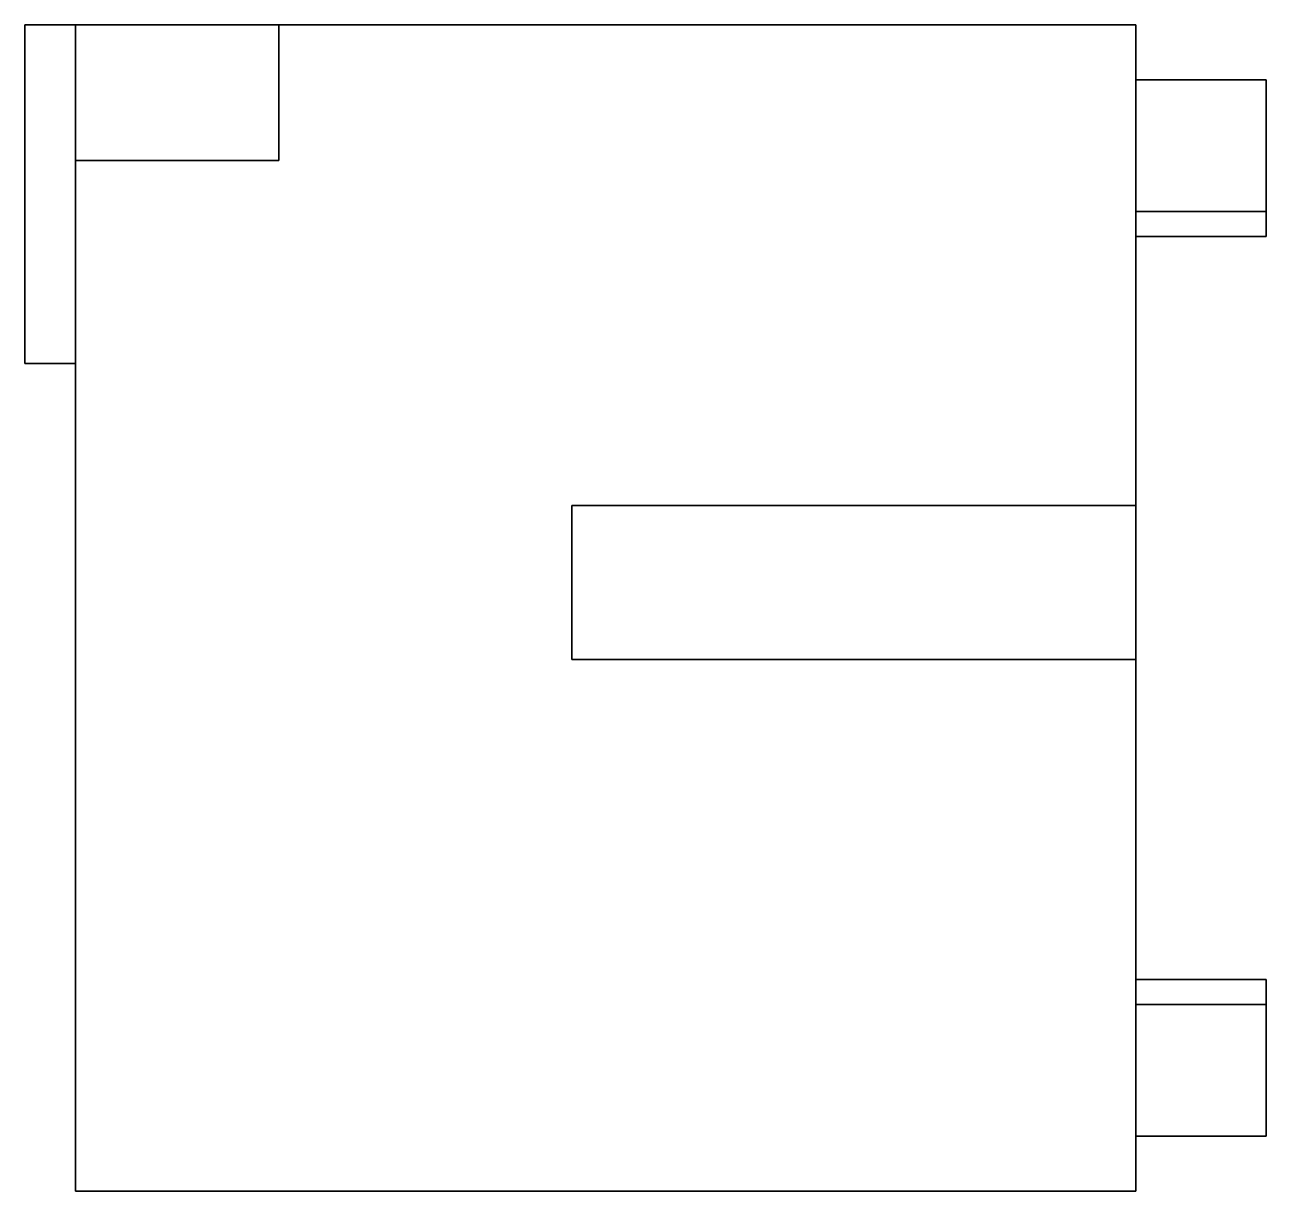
# Model space of a CAD drawing. Extents: x 146 to 1213, y 78 to 979.
# Drawn here: x 275.9 to 349.2, y 179.8 to 248.6 of the extents above; entities that cross this region are included whole.
import ezdxf

# ---------------------------------------------------------------- set-up
doc = ezdxf.new("R2010")
doc.units = 0

msp = doc.modelspace()

# ---------------------------------------------------------------- linework, layer by layer
at = {"color": 7, "lineweight": 35, "ltscale": 0.075}
for p, q in [((278.883, 248.622), (275.883, 248.622)), ((278.883, 228.622), (275.883, 228.622))]:
    msp.add_line(p, q, dxfattribs=at)
at = {"color": 7, "lineweight": 35}
for p, q in [((275.883, 228.622), (275.883, 248.622)), ((290.883, 248.622), (341.483, 248.622)), ((341.483, 248.622), (341.483, 220.24)), ((278.883, 240.622), (278.883, 179.767)), ((308.183, 220.24), (341.483, 220.24)), ((341.483, 211.149), (308.183, 211.149)), ((341.483, 211.149), (341.483, 179.767)), ((278.883, 179.767), (341.483, 179.767))]:
    msp.add_line(p, q, dxfattribs=at)
at = {"color": 7, "lineweight": 35, "ltscale": 0.2}
for p, q in [((278.883, 248.622), (278.883, 240.622)), ((290.883, 248.622), (290.883, 240.622))]:
    msp.add_line(p, q, dxfattribs=at)
at = {"color": 7, "lineweight": 35, "ltscale": 0.3}
for p, q in [((278.883, 248.622), (290.883, 248.622)), ((278.883, 240.622), (290.883, 240.622))]:
    msp.add_line(p, q, dxfattribs=at)
at = {"color": 7, "lineweight": 35, "ltscale": 0.424998}
msp.add_line((278.883, 228.622), (278.883, 245.622), dxfattribs=at)
at = {"color": 7, "lineweight": 35, "ltscale": 0.1925}
for p, q in [((341.483, 245.372), (349.183, 245.372)), ((341.483, 237.599), (349.183, 237.599)), ((341.483, 236.122), (349.183, 236.122)), ((341.483, 192.267), (349.183, 192.267)), ((341.483, 190.791), (349.183, 190.791)), ((341.483, 183.017), (349.183, 183.017))]:
    msp.add_line(p, q, dxfattribs=at)
at = {"color": 7, "lineweight": 35, "ltscale": 0.194334}
for p, q in [((349.183, 245.372), (349.183, 237.599)), ((349.183, 190.791), (349.183, 183.017))]:
    msp.add_line(p, q, dxfattribs=at)
at = {"color": 7, "lineweight": 35, "ltscale": 0.036916}
for p, q in [((349.183, 236.122), (349.183, 237.599)), ((349.183, 190.791), (349.183, 192.267))]:
    msp.add_line(p, q, dxfattribs=at)
at = {"color": 7, "lineweight": 35, "ltscale": 0.192499}
msp.add_line((341.483, 236.122), (349.183, 236.122), dxfattribs=at)
at = {"color": 7, "lineweight": 35, "ltscale": 0.227288}
for p, q in [((308.183, 211.149), (308.183, 220.24)), ((341.483, 211.149), (341.483, 220.24))]:
    msp.add_line(p, q, dxfattribs=at)

doc.saveas('drawing.dxf')
